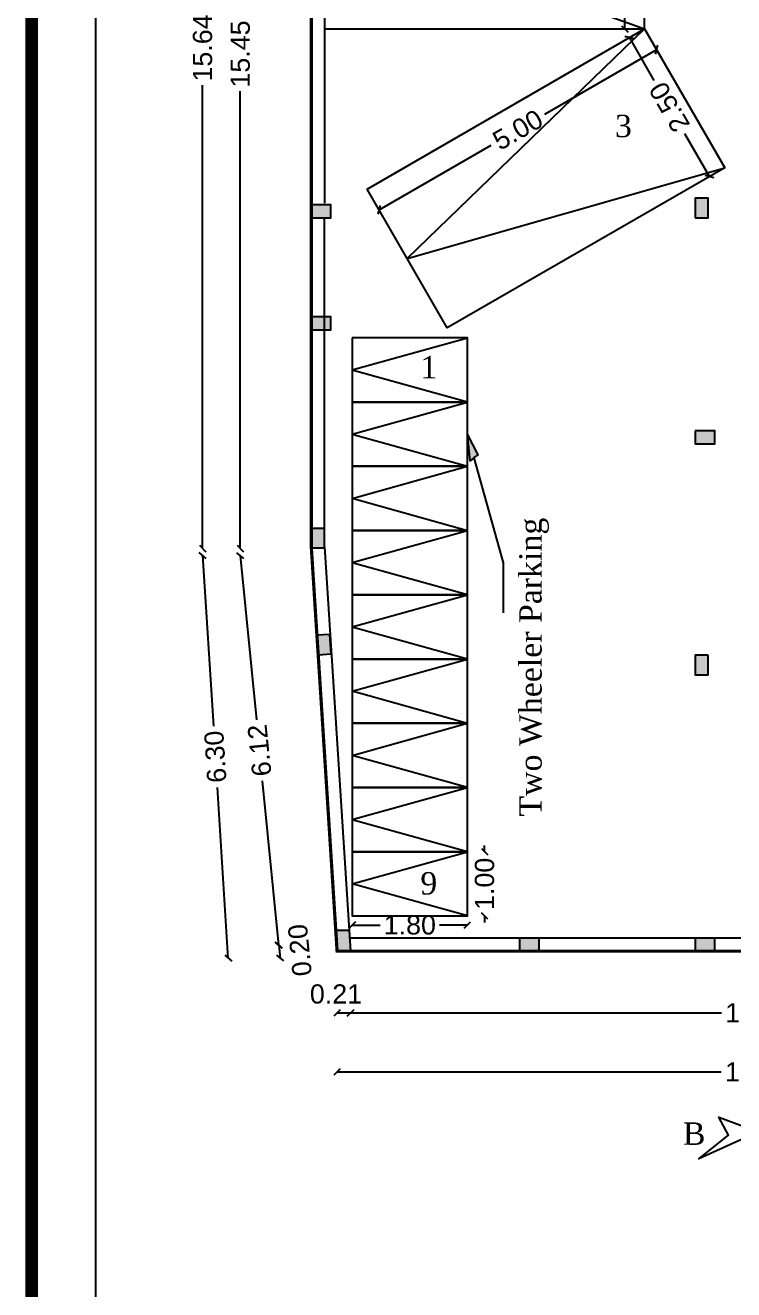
# Model space of a CAD drawing. Header units: metres. Extents: x -5144 to -5005, y 5368 to 5469.
# Drawn here: x -5143.79 to -5132.72, y 5391.2 to 5410.95 of the extents above; entities that cross this region are included whole.
import ezdxf

# ---------------------------------------------------------------- set-up
doc = ezdxf.new("R2010")
doc.units = ezdxf.units.M
doc.header["$MEASUREMENT"] = 0
for name, color, linetype in [('BLK_1_FLR_-1_BLT_UP_AREA', 9, 'Continuous'), ('BLK_1_FLR_-1_BLT_UP_AREA_DEDUCT', 13, 'Continuous'), ('BLK_1_LVL_-1_BSMNT_COVERED_PARKING', 4, 'Continuous')]:
    doc.layers.add(name, color=color, linetype=linetype)
doc.styles.get("Standard").update_dxf_attribs({"font": 'arial.ttf'})
doc.styles.add('style5', font='times.ttf')
doc.dimstyles.get("Standard").update_dxf_attribs({"dimtxt": 0.3, "dimasz": 0.1, "dimexe": 0.18, "dimexo": 0.0625, "dimgap": 0.09, "dimtad": 0, "dimzin": 0, "dimdsep": 46, "dimtxsty": 'Standard', "dimblk": 'OBLIQUE', "dimcen": 0.09, "dimse1": 1, "dimse2": 1, "dimclrt": 256, "dimadec": 0, "dimazin": 0, "dimtfac": 1, "dimtix": 1, "dimtofl": 0, "dimtmove": 1, "dimatfit": 3, "dimfxl": 0, "dimtolj": 1, "dimtzin": 0, "dimarcsym": 0})

# ---------------------------------------------------------------- blocks, each defined once
blk = doc.blocks.new('_OBLIQUE')
at = {"color": 0, "linetype": 'ByBlock'}
blk.add_line((-0.5, -0.5), (0.5, 0.5), dxfattribs=at)
blk = doc.blocks.new('*D45')
at = {"color": 0, "lineweight": -2}
for p, q in [((-5140.429, 5418.231), (-5140.429, 5411.089)), ((-5140.429, 5402.782), (-5140.429, 5409.923))]:
    blk.add_line(p, q, dxfattribs=at)
at = {"layer": 'Defpoints', "color": 0}
for p in [(-5139.319, 5418.231), (-5140.429, 5402.782), (-5139.319, 5402.782)]:
    blk.add_point(p, dxfattribs=at)
at = {"color": 0, "lineweight": -2, "xscale": 0.1, "yscale": 0.1, "zscale": 0.1}
for p, rotation in [((-5140.429, 5418.231), 90), ((-5140.429, 5402.782), 270)]:
    blk.add_blockref('_OBLIQUE', p, dxfattribs=dict(at, rotation=rotation))
at = {"insert": (-5140.429, 5410.506), "char_height": 0.3, "attachment_point": 5, "rotation": 90}
blk.add_mtext('\\A1;15.45', dxfattribs=at)
blk = doc.blocks.new('*D46')
at = {"color": 0, "lineweight": -2}
for p, q in [((-5140.429, 5402.672), (-5140.175, 5400.106)), ((-5139.828, 5396.586), (-5140.081, 5399.153))]:
    blk.add_line(p, q, dxfattribs=at)
at = {"layer": 'Defpoints', "color": 0}
for p in [(-5139.319, 5402.782), (-5139.828, 5396.586), (-5138.718, 5396.696)]:
    blk.add_point(p, dxfattribs=at)
at = {"color": 0, "lineweight": -2, "xscale": 0.1, "yscale": 0.1, "zscale": 0.1}
for p, rotation in [((-5140.429, 5402.672), 95.63868606432332), ((-5139.828, 5396.586), 275.6386860643235)]:
    blk.add_blockref('_OBLIQUE', p, dxfattribs=dict(at, rotation=rotation))
at = {"insert": (-5140.128, 5399.629), "char_height": 0.3, "attachment_point": 5, "rotation": 95.6387}
blk.add_mtext('\\A1;6.12', dxfattribs=at)
blk = doc.blocks.new('*D47')
at = {"color": 0, "lineweight": -2}
for p, q in [((-5141.018, 5402.673), (-5140.848, 5400.008)), ((-5140.617, 5396.384), (-5140.787, 5399.05))]:
    blk.add_line(p, q, dxfattribs=at)
at = {"layer": 'Defpoints', "color": 0}
for p in [(-5139.319, 5402.782), (-5140.617, 5396.384), (-5138.918, 5396.493)]:
    blk.add_point(p, dxfattribs=at)
at = {"color": 0, "lineweight": -2, "xscale": 0.1, "yscale": 0.1, "zscale": 0.1}
for p, rotation in [((-5141.018, 5402.673), 93.64577837042104), ((-5140.617, 5396.384), 273.645778370421)]:
    blk.add_blockref('_OBLIQUE', p, dxfattribs=dict(at, rotation=rotation))
at = {"insert": (-5140.818, 5399.529), "char_height": 0.3, "attachment_point": 5, "rotation": 93.6458}
blk.add_mtext('\\A1;6.30', dxfattribs=at)
blk = doc.blocks.new('*D48')
at = {"color": 0, "lineweight": -2}
for p, q in [((-5141.018, 5418.419), (-5141.018, 5411.182)), ((-5141.018, 5402.782), (-5141.018, 5410.019))]:
    blk.add_line(p, q, dxfattribs=at)
at = {"layer": 'Defpoints', "color": 0}
for p in [(-5139.319, 5418.419), (-5141.018, 5402.782), (-5139.319, 5402.782)]:
    blk.add_point(p, dxfattribs=at)
at = {"color": 0, "lineweight": -2, "xscale": 0.1, "yscale": 0.1, "zscale": 0.1}
for p, rotation in [((-5141.018, 5418.419), 90), ((-5141.018, 5402.782), 270)]:
    blk.add_blockref('_OBLIQUE', p, dxfattribs=dict(at, rotation=rotation))
at = {"insert": (-5141.018, 5410.6), "char_height": 0.3, "attachment_point": 5, "rotation": 90}
blk.add_mtext('\\A1;15.64', dxfattribs=at)
blk = doc.blocks.new('*D87')
at = {"color": 0, "lineweight": -2}
blk.add_line((-5138.918, 5395.528), (-5138.708, 5395.528), dxfattribs=at)
at = {"layer": 'Defpoints', "color": 0}
for p in [(-5138.918, 5396.493), (-5138.708, 5396.493), (-5138.708, 5395.528)]:
    blk.add_point(p, dxfattribs=at)
at = {"color": 0, "lineweight": -2, "xscale": 0.1, "yscale": 0.1, "zscale": 0.1, "rotation": 180}
blk.add_blockref('_OBLIQUE', (-5138.918, 5395.528), dxfattribs=at)
at = {"color": 0, "lineweight": -2, "xscale": 0.1, "yscale": 0.1, "zscale": 0.1}
blk.add_blockref('_OBLIQUE', (-5138.708, 5395.528), dxfattribs=at)
at = {"insert": (-5138.935, 5395.822), "char_height": 0.3, "attachment_point": 5}
blk.add_mtext('\\A1;0.21', dxfattribs=at)
blk = doc.blocks.new('*D88')
at = {"color": 0, "lineweight": -2}
for p, q in [((-5138.708, 5395.528), (-5132.917, 5395.528)), ((-5125.959, 5395.528), (-5131.75, 5395.528))]:
    blk.add_line(p, q, dxfattribs=at)
at = {"layer": 'Defpoints', "color": 0}
for p in [(-5138.708, 5396.493), (-5125.959, 5396.493), (-5125.959, 5395.528)]:
    blk.add_point(p, dxfattribs=at)
at = {"color": 0, "lineweight": -2, "xscale": 0.1, "yscale": 0.1, "zscale": 0.1, "rotation": 180}
blk.add_blockref('_OBLIQUE', (-5138.708, 5395.528), dxfattribs=at)
at = {"color": 0, "lineweight": -2, "xscale": 0.1, "yscale": 0.1, "zscale": 0.1}
blk.add_blockref('_OBLIQUE', (-5125.959, 5395.528), dxfattribs=at)
at = {"insert": (-5132.334, 5395.528), "char_height": 0.3, "attachment_point": 5}
blk.add_mtext('\\A1;12.75', dxfattribs=at)
blk = doc.blocks.new('*D49')
at = {"color": 0, "lineweight": -2}
for p, q in [((-5138.918, 5394.606), (-5132.919, 5394.606)), ((-5125.756, 5394.606), (-5131.755, 5394.606))]:
    blk.add_line(p, q, dxfattribs=at)
at = {"layer": 'Defpoints', "color": 0}
for p in [(-5138.918, 5396.493), (-5125.756, 5396.493), (-5125.756, 5394.606)]:
    blk.add_point(p, dxfattribs=at)
at = {"color": 0, "lineweight": -2, "xscale": 0.1, "yscale": 0.1, "zscale": 0.1, "rotation": 180}
blk.add_blockref('_OBLIQUE', (-5138.918, 5394.606), dxfattribs=at)
at = {"color": 0, "lineweight": -2, "xscale": 0.1, "yscale": 0.1, "zscale": 0.1}
blk.add_blockref('_OBLIQUE', (-5125.756, 5394.606), dxfattribs=at)
at = {"insert": (-5132.337, 5394.606), "char_height": 0.3, "attachment_point": 5}
blk.add_mtext('\\A1;13.16', dxfattribs=at)
blk = doc.blocks.new('*D81')
at = {"color": 0, "lineweight": -2}
blk.add_line((-5139.828, 5396.586), (-5139.808, 5396.384), dxfattribs=at)
at = {"layer": 'Defpoints', "color": 0}
for p in [(-5138.718, 5396.696), (-5139.808, 5396.384), (-5138.708, 5396.493)]:
    blk.add_point(p, dxfattribs=at)
at = {"color": 0, "lineweight": -2, "xscale": 0.1, "yscale": 0.1, "zscale": 0.1}
for p, rotation in [((-5139.828, 5396.586), 95.63868606432354), ((-5139.808, 5396.384), 275.6386860643236)]:
    blk.add_blockref('_OBLIQUE', p, dxfattribs=dict(at, rotation=rotation))
at = {"insert": (-5139.498, 5396.508), "char_height": 0.3, "attachment_point": 5, "rotation": 95.6387}
blk.add_mtext('\\A1;0.20', dxfattribs=at)
blk = doc.blocks.new('*D228')
at = {"color": 0, "lineweight": -2}
for p, q in [((-5134.425, 5414.497), (-5134.425, 5413.176)), ((-5134.425, 5410.897), (-5134.425, 5412.218))]:
    blk.add_line(p, q, dxfattribs=at)
at = {"layer": 'Defpoints', "color": 0}
for p in [(-5134.116, 5414.497), (-5134.425, 5410.897), (-5134.116, 5410.897)]:
    blk.add_point(p, dxfattribs=at)
at = {"color": 0, "lineweight": -2, "xscale": 0.1, "yscale": 0.1, "zscale": 0.1}
for p, rotation in [((-5134.425, 5414.497), 90), ((-5134.425, 5410.897), 270)]:
    blk.add_blockref('_OBLIQUE', p, dxfattribs=dict(at, rotation=rotation))
at = {"insert": (-5134.425, 5412.697), "char_height": 0.3, "attachment_point": 5, "rotation": 90}
blk.add_mtext('\\A1;3.60', dxfattribs=at)
blk = doc.blocks.new('*D238')
at = {"color": 0, "lineweight": -2}
for p, q in [((-5133.929, 5410.573), (-5135.681, 5409.562)), ((-5138.262, 5408.071), (-5136.511, 5409.083))]:
    blk.add_line(p, q, dxfattribs=at)
at = {"layer": 'Defpoints', "color": 0}
for p in [(-5134.116, 5410.897), (-5138.449, 5408.395), (-5138.262, 5408.071)]:
    blk.add_point(p, dxfattribs=at)
at = {"color": 0, "lineweight": -2, "xscale": 0.1, "yscale": 0.1, "zscale": 0.1}
for p, rotation in [((-5133.929, 5410.573), 30.00000000000421), ((-5138.262, 5408.071), 210.0000000000041)]:
    blk.add_blockref('_OBLIQUE', p, dxfattribs=dict(at, rotation=rotation))
at = {"insert": (-5136.096, 5409.322), "char_height": 0.3, "attachment_point": 5, "rotation": 30}
blk.add_mtext('\\A1;5.00', dxfattribs=at)
blk = doc.blocks.new('*D239')
at = {"color": 0, "lineweight": -2}
for p, q in [((-5134.354, 5410.76), (-5133.969, 5410.093)), ((-5133.103, 5408.593), (-5133.488, 5409.259))]:
    blk.add_line(p, q, dxfattribs=at)
at = {"layer": 'Defpoints', "color": 0}
for p in [(-5134.116, 5410.897), (-5134.354, 5410.76), (-5132.865, 5408.73)]:
    blk.add_point(p, dxfattribs=at)
at = {"color": 0, "lineweight": -2, "xscale": 0.1, "yscale": 0.1, "zscale": 0.1}
for p, rotation in [((-5134.354, 5410.76), 119.9999999999944), ((-5133.103, 5408.593), 299.9999999999944)]:
    blk.add_blockref('_OBLIQUE', p, dxfattribs=dict(at, rotation=rotation))
at = {"insert": (-5133.728, 5409.676), "char_height": 0.3, "attachment_point": 5, "rotation": 120}
blk.add_mtext('\\A1;2.50', dxfattribs=at)
blk = doc.blocks.new('*D242')
at = {"color": 0, "lineweight": -2}
for p, q in [((-5138.681, 5396.901), (-5138.247, 5396.901)), ((-5136.883, 5396.901), (-5137.317, 5396.901))]:
    blk.add_line(p, q, dxfattribs=at)
at = {"layer": 'Defpoints', "color": 0}
for p in [(-5138.681, 5397.043), (-5136.883, 5397.043), (-5136.883, 5396.901)]:
    blk.add_point(p, dxfattribs=at)
at = {"color": 0, "lineweight": -2, "xscale": 0.1, "yscale": 0.1, "zscale": 0.1, "rotation": 180}
blk.add_blockref('_OBLIQUE', (-5138.681, 5396.901), dxfattribs=at)
at = {"color": 0, "lineweight": -2, "xscale": 0.1, "yscale": 0.1, "zscale": 0.1}
blk.add_blockref('_OBLIQUE', (-5136.883, 5396.901), dxfattribs=at)
at = {"insert": (-5137.782, 5396.901), "char_height": 0.3, "attachment_point": 5}
blk.add_mtext('\\A1;1.80', dxfattribs=at)
blk = doc.blocks.new('*D243')
at = {"color": 0, "lineweight": -2}
for p, q in [((-5136.614, 5398.045), (-5136.614, 5398.145)), ((-5136.614, 5397.043), (-5136.614, 5396.943))]:
    blk.add_line(p, q, dxfattribs=at)
at = {"layer": 'Defpoints', "color": 0}
for p in [(-5136.888, 5398.045), (-5136.614, 5398.045), (-5136.882, 5397.043)]:
    blk.add_point(p, dxfattribs=at)
at = {"color": 0, "lineweight": -2, "xscale": 0.1, "yscale": 0.1, "zscale": 0.1}
for p, rotation in [((-5136.614, 5398.045), 270), ((-5136.614, 5397.043), 90)]:
    blk.add_blockref('_OBLIQUE', p, dxfattribs=dict(at, rotation=rotation))
at = {"insert": (-5136.614, 5397.544), "char_height": 0.3, "attachment_point": 5, "rotation": 90}
blk.add_mtext('\\A1;1.00', dxfattribs=at)

msp = doc.modelspace()

# ---------------------------------------------------------------- hatches: boundary and pattern name
at = {"linetype": 'Continuous'}
h = msp.add_hatch(color=256, dxfattribs=at)
h.dxf.hatch_style = 1
h.paths.add_polyline_path([(-5133.224, 5408.253), (-5133.325, 5408.253), (-5133.325, 5407.948), (-5133.205, 5407.948)])
h.paths.add_polyline_path([(-5133.122, 5408.253), (-5133.224, 5408.253), (-5133.205, 5407.948), (-5133.122, 5407.948)])
h = msp.add_hatch(color=256, dxfattribs=at)
h.dxf.hatch_style = 1
h.paths.add_polyline_path([(-5139.014, 5408.05), (-5139.014, 5408.151), (-5139.319, 5408.151), (-5139.319, 5408.031)])
h.paths.add_polyline_path([(-5139.014, 5407.948), (-5139.014, 5408.05), (-5139.319, 5408.031), (-5139.319, 5407.948)])
h = msp.add_hatch(color=256, dxfattribs=at)
h.dxf.hatch_style = 1
h.paths.add_polyline_path([(-5139.014, 5406.298), (-5139.014, 5406.399), (-5139.319, 5406.399), (-5139.319, 5406.279)])
h.paths.add_polyline_path([(-5139.014, 5406.195), (-5139.014, 5406.298), (-5139.319, 5406.279), (-5139.319, 5406.195)])
h = msp.add_hatch(color=256)
h.dxf.hatch_style = 1
h.paths.add_polyline_path([(-5136.883, 5404.568), (-5136.78, 5404.196), (-5136.717, 5404.245)])
h = msp.add_hatch(color=256)
h.dxf.hatch_style = 1
h.paths.add_polyline_path([(-5136.883, 5404.568), (-5136.838, 5404.151), (-5136.78, 5404.196)])
h = msp.add_hatch(color=256, dxfattribs=at)
h.dxf.hatch_style = 1
h.paths.add_polyline_path([(-5133.325, 5404.62), (-5133.325, 5404.417), (-5133.02, 5404.417), (-5133.02, 5404.62)])
h = msp.add_hatch(color=256, dxfattribs=at)
h.dxf.hatch_style = 1
h.paths.add_polyline_path([(-5139.217, 5402.792), (-5139.116, 5402.792), (-5139.116, 5403.097), (-5139.236, 5403.097)])
h.paths.add_polyline_path([(-5139.319, 5402.792), (-5139.217, 5402.792), (-5139.236, 5403.097), (-5139.319, 5403.097)])
h = msp.add_hatch(color=256, dxfattribs=at)
h.dxf.hatch_style = 1
h.paths.add_polyline_path([(-5139.111, 5401.129), (-5139.011, 5401.136), (-5139.03, 5401.44), (-5139.15, 5401.432)])
h.paths.add_polyline_path([(-5139.213, 5401.123), (-5139.111, 5401.129), (-5139.15, 5401.432), (-5139.233, 5401.427)])
h = msp.add_hatch(color=256, dxfattribs=at)
h.dxf.hatch_style = 1
h.paths.add_polyline_path([(-5133.222, 5400.811), (-5133.122, 5400.811), (-5133.122, 5401.115), (-5133.242, 5401.115)])
h.paths.add_polyline_path([(-5133.325, 5400.811), (-5133.222, 5400.811), (-5133.242, 5401.115), (-5133.325, 5401.115)])
h = msp.add_hatch(color=256, dxfattribs=at)
h.dxf.hatch_style = 1
h.paths.add_polyline_path([(-5138.819, 5396.813), (-5138.919, 5396.813), (-5138.919, 5396.508), (-5138.799, 5396.508)])
h.paths.add_polyline_path([(-5138.716, 5396.813), (-5138.819, 5396.813), (-5138.799, 5396.508), (-5138.716, 5396.508)])
h = msp.add_hatch(color=256, dxfattribs=at)
h.dxf.hatch_style = 1
h.paths.add_polyline_path([(-5135.763, 5396.595), (-5135.763, 5396.696), (-5136.068, 5396.696), (-5136.068, 5396.576)])
h.paths.add_polyline_path([(-5135.763, 5396.493), (-5135.763, 5396.595), (-5136.068, 5396.576), (-5136.068, 5396.493)])
h = msp.add_hatch(color=256, dxfattribs=at)
h.dxf.hatch_style = 1
h.paths.add_polyline_path([(-5133.02, 5396.595), (-5133.02, 5396.696), (-5133.325, 5396.696), (-5133.325, 5396.576)])
h.paths.add_polyline_path([(-5133.02, 5396.493), (-5133.02, 5396.595), (-5133.325, 5396.576), (-5133.325, 5396.493)])

# ---------------------------------------------------------------- linework, layer by layer
for p, q in [((-5139.319, 5418.286), (-5139.319, 5407.973)), ((-5139.116, 5418.231), (-5139.116, 5408.177)), ((-5139.319, 5407.973), (-5139.319, 5402.782)), ((-5139.116, 5402.782), (-5139.116, 5407.948)), ((-5139.319, 5406.195), (-5139.319, 5406.348)), ((-5138.716, 5396.813), (-5138.919, 5396.813)), ((-5125.756, 5396.696), (-5138.718, 5396.696)), ((-5125.756, 5396.493), (-5138.918, 5396.493))]:
    msp.add_line(p, q, dxfattribs=at)
at = {"ltscale": 10}
for p, q in [((-5138.681, 5405.571), (-5136.883, 5406.073)), ((-5136.883, 5405.066), (-5138.681, 5405.568)), ((-5138.681, 5404.568), (-5136.883, 5405.069)), ((-5136.883, 5404.063), (-5138.681, 5404.565)), ((-5138.681, 5403.564), (-5136.883, 5404.066)), ((-5136.883, 5403.06), (-5138.681, 5403.561)), ((-5138.681, 5402.561), (-5136.883, 5403.063)), ((-5136.883, 5402.057), (-5138.681, 5402.558)), ((-5138.681, 5401.558), (-5136.883, 5402.059)), ((-5136.883, 5401.053), (-5138.681, 5401.555)), ((-5138.681, 5400.554), (-5136.883, 5401.056)), ((-5136.883, 5400.05), (-5138.681, 5400.552)), ((-5138.681, 5399.551), (-5136.883, 5400.053)), ((-5136.883, 5399.047), (-5138.681, 5399.548)), ((-5138.681, 5398.548), (-5136.883, 5399.049)), ((-5136.883, 5398.043), (-5138.681, 5398.545)), ((-5138.681, 5397.544), (-5136.883, 5398.046)), ((-5136.883, 5397.043), (-5138.681, 5397.542))]:
    msp.add_line(p, q, dxfattribs=at)
at = {"ltscale": 2.5}
for p, q in [((-5139.319, 5402.782), (-5138.918, 5396.493)), ((-5139.116, 5402.807), (-5138.708, 5396.493))]:
    msp.add_line(p, q, dxfattribs=at)
msp.add_line((-5136.325, 5402.558), (-5136.325, 5401.778))
at = {"const_width": 0.2}
msp.add_lwpolyline([(-5143.687, 5468.771), (-5038.592, 5468.771), (-5038.592, 5369.885), (-5143.687, 5369.885)], close=True, dxfattribs=at)
msp.add_lwpolyline([(-5142.687, 5467.771), (-5039.592, 5467.771), (-5039.592, 5370.885), (-5142.687, 5370.885)], close=True)
at = {"color": 5, "const_width": 0.05}
msp.add_lwpolyline([(-5139.319, 5418.419), (-5125.756, 5419.438), (-5125.756, 5396.493), (-5138.918, 5396.493), (-5139.213, 5401.123), (-5139.233, 5401.427), (-5139.319, 5402.782)], close=True, dxfattribs=at)
at = {"ltscale": 2.5}
msp.add_lwpolyline([(-5125.756, 5396.493), (-5125.756, 5414.314), (-5125.756, 5419.438), (-5139.319, 5418.419), (-5139.319, 5407.973), (-5139.319, 5402.782), (-5138.918, 5396.493), (-5125.756, 5396.493)], dxfattribs=at)
at = {"ltscale": 10}
for points in [[(-5134.116, 5410.897), (-5134.116, 5414.497), (-5139.116, 5414.497), (-5139.116, 5410.897)], [(-5132.865, 5408.73), (-5137.198, 5406.228), (-5138.449, 5408.395), (-5134.116, 5410.897)], [(-5138.681, 5406.073), (-5138.681, 5405.069), (-5136.883, 5405.069), (-5136.883, 5406.073)], [(-5138.681, 5405.069), (-5138.681, 5404.066), (-5136.883, 5404.066), (-5136.883, 5405.069)], [(-5138.681, 5404.066), (-5138.681, 5403.063), (-5136.883, 5403.063), (-5136.883, 5404.066)], [(-5138.681, 5403.063), (-5138.681, 5402.059), (-5136.883, 5402.059), (-5136.883, 5403.063)], [(-5138.681, 5402.059), (-5138.681, 5401.056), (-5136.883, 5401.056), (-5136.883, 5402.059)], [(-5138.681, 5401.056), (-5138.681, 5400.053), (-5136.883, 5400.053), (-5136.883, 5401.056)], [(-5138.681, 5400.053), (-5138.681, 5399.049), (-5136.883, 5399.049), (-5136.883, 5400.053)], [(-5138.681, 5399.049), (-5138.681, 5398.046), (-5136.883, 5398.046), (-5136.883, 5399.049)], [(-5138.681, 5398.046), (-5138.681, 5397.043), (-5136.883, 5397.043), (-5136.883, 5398.046)]]:
    msp.add_lwpolyline(points, close=True, dxfattribs=at)
msp.add_lwpolyline([(-5134.116, 5414.497), (-5139.116, 5412.697), (-5134.116, 5410.897)], dxfattribs=at)
for points in [[(-5134.116, 5410.897), (-5137.824, 5407.312), (-5132.865, 5408.73)], [(-5136.78, 5404.196), (-5136.717, 5404.245), (-5136.883, 5404.568)], [(-5136.78, 5404.196), (-5136.838, 5404.151), (-5136.883, 5404.568)], [(-5136.78, 5404.196), (-5136.325, 5402.558)], [(-5132.337, 5393.672), (-5133.269, 5393.248), (-5132.804, 5393.618), (-5132.956, 5393.902), (-5132.337, 5393.672)]]:
    msp.add_lwpolyline(points)
at = {"linetype": 'Continuous'}
for points in [[(-5133.325, 5407.948), (-5133.122, 5407.948), (-5133.122, 5408.253), (-5133.325, 5408.253)], [(-5139.319, 5408.151), (-5139.319, 5407.948), (-5139.014, 5407.948), (-5139.014, 5408.151)], [(-5139.319, 5406.399), (-5139.319, 5406.195), (-5139.014, 5406.195), (-5139.014, 5406.399)], [(-5133.325, 5404.62), (-5133.325, 5404.417), (-5133.02, 5404.417), (-5133.02, 5404.62)], [(-5139.116, 5403.097), (-5139.319, 5403.097), (-5139.319, 5402.792), (-5139.116, 5402.792)], [(-5139.03, 5401.44), (-5139.233, 5401.427), (-5139.213, 5401.123), (-5139.011, 5401.136)], [(-5133.122, 5401.115), (-5133.325, 5401.115), (-5133.325, 5400.811), (-5133.122, 5400.811)], [(-5136.068, 5396.696), (-5136.068, 5396.493), (-5135.763, 5396.493), (-5135.763, 5396.696)], [(-5133.325, 5396.696), (-5133.325, 5396.493), (-5133.02, 5396.493), (-5133.02, 5396.696)]]:
    msp.add_lwpolyline(points, close=True, dxfattribs=at)
at = {"layer": 'BLK_1_FLR_-1_BLT_UP_AREA', "color": 13}
msp.add_lwpolyline([(-5139.319, 5418.419), (-5125.756, 5419.438), (-5125.756, 5396.493), (-5138.918, 5396.493), (-5139.213, 5401.123), (-5139.233, 5401.427), (-5139.319, 5402.782)], close=True, dxfattribs=at)
at = {"layer": 'BLK_1_FLR_-1_BLT_UP_AREA_DEDUCT', "color": 13}
msp.add_lwpolyline([(-5139.319, 5418.419), (-5125.756, 5419.438), (-5125.756, 5396.493), (-5138.918, 5396.493), (-5139.213, 5401.123), (-5139.233, 5401.427), (-5139.319, 5402.782)], close=True, dxfattribs=at)
at = {"layer": 'BLK_1_LVL_-1_BSMNT_COVERED_PARKING', "color": 4}
msp.add_lwpolyline([(-5125.756, 5419.438), (-5139.319, 5418.419), (-5139.319, 5402.782), (-5139.319, 5402.782), (-5138.918, 5396.493), (-5125.756, 5396.493)], close=True, dxfattribs=at)

# ---------------------------------------------------------------- texts
at = {"style": 'style5'}
for s, p in [('3', (-5134.579, 5409.207)), ('1', (-5137.618, 5405.439)), ('9', (-5137.618, 5397.378)), ('B', (-5133.518, 5393.468))]:
    msp.add_text(s, height=0.35, dxfattribs=at).set_placement(p)
msp.add_text('Two Wheeler Parking', height=0.35, rotation=90, dxfattribs=at).set_placement((-5135.724, 5398.595))

# ---------------------------------------------------------------- dimensions: what is measured, and where the dimension line sits
for p1, p2, distance, picture, middle in [((-5139.319, 5418.419), (-5139.319, 5402.782), -1.699, '*D48', (-5141.018, 5410.6)), ((-5134.116, 5414.497), (-5134.116, 5410.897), -0.309, '*D228', (-5134.425, 5412.697)), ((-5134.116, 5410.897), (-5138.449, 5408.395), 0.374, '*D238', (-5136.096, 5409.322)), ((-5132.865, 5408.73), (-5134.116, 5410.897), 0.275, '*D239', (-5133.728, 5409.676)), ((-5139.319, 5402.782), (-5138.918, 5396.493), -1.702, '*D47', (-5140.818, 5399.529)), ((-5139.319, 5402.782), (-5138.718, 5396.696), -1.115, '*D46', (-5140.128, 5399.629))]:
    dim = msp.add_aligned_dim(p1=p1, p2=p2, distance=distance, dimstyle='Standard')
    dim.commit()
    dim.dimension.update_dxf_attribs({"geometry": picture, "text_midpoint": middle})
for base, p1, p2, angle, picture, middle in [((-5140.429, 5402.782), (-5139.319, 5418.231), (-5139.319, 5402.782), 90, '*D45', (-5140.429, 5410.506)), ((-5136.614, 5398.045), (-5136.882, 5397.043), (-5136.888, 5398.045), 90, '*D243', (-5136.614, 5397.544)), ((-5125.959, 5395.528), (-5138.708, 5396.493), (-5125.959, 5396.493), 180, '*D88', (-5132.334, 5395.528))]:
    dim = msp.add_linear_dim(base=base, p1=p1, p2=p2, angle=angle, dimstyle='Standard')
    dim.commit()
    dim.dimension.update_dxf_attribs({"geometry": picture, "text_midpoint": middle})
for base, p1, p2, picture, middle in [((-5136.883, 5396.901), (-5138.681, 5397.043), (-5136.883, 5397.043), '*D242', (-5137.782, 5396.901)), ((-5125.756, 5394.606), (-5138.918, 5396.493), (-5125.756, 5396.493), '*D49', (-5132.337, 5394.606))]:
    dim = msp.add_linear_dim(base=base, p1=p1, p2=p2, dimstyle='Standard')
    dim.commit()
    dim.dimension.update_dxf_attribs({"geometry": picture, "text_midpoint": middle})
for base, p1, angle, picture, middle, dimtype in [((-5139.808, 5396.384), (-5138.718, 5396.696), 95.6387, '*D81', (-5139.498, 5396.508), 160), ((-5138.708, 5395.528), (-5138.918, 5396.493), 0, '*D87', (-5138.935, 5395.822), 161)]:
    dim = msp.add_linear_dim(base=base, p1=p1, p2=(-5138.708, 5396.493), angle=angle, dimstyle='Standard')
    dim.commit()
    dim.dimension.update_dxf_attribs({"geometry": picture, "text_midpoint": middle, "dimtype": dimtype})

doc.saveas('drawing.dxf')
